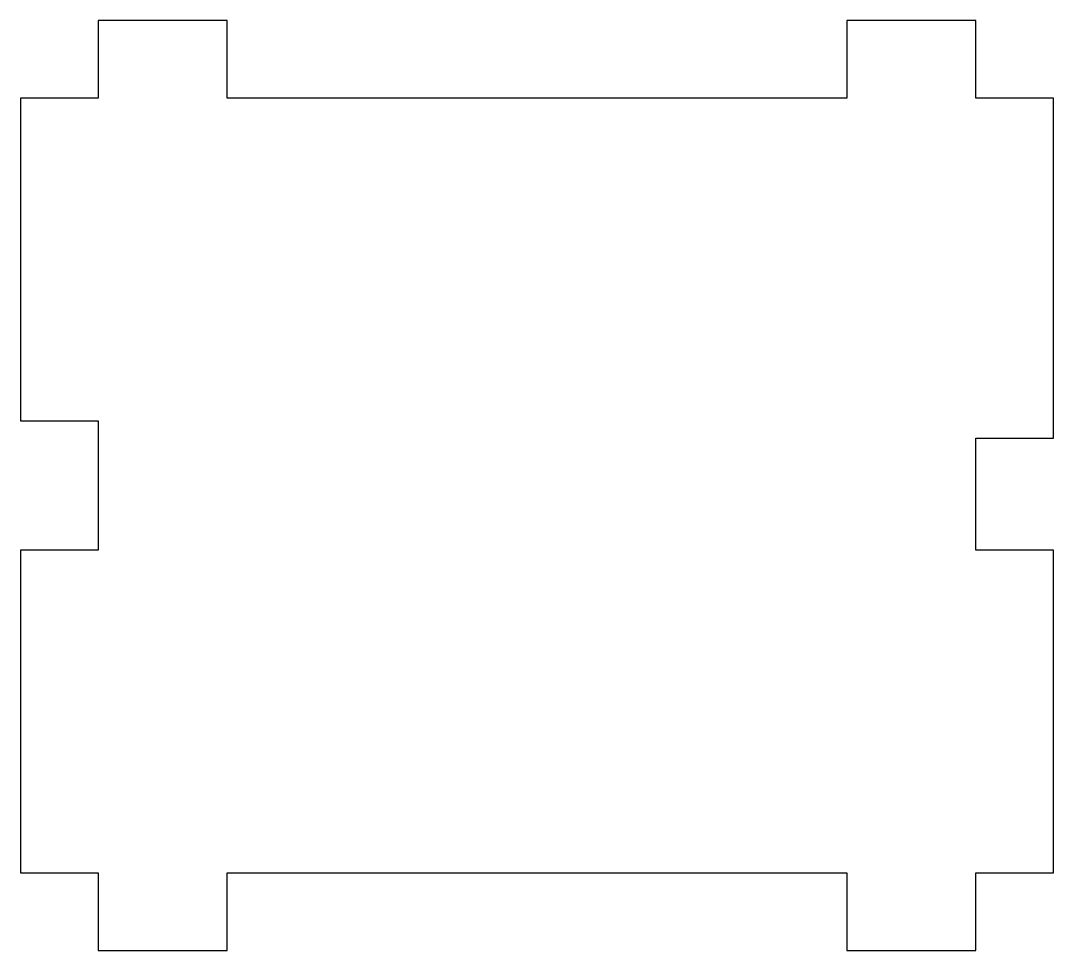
# Model space of a CAD drawing. Header units: millimetres. Extents: x 232.3 to 272.3, y 323.1 to 359.1.
import ezdxf

# ---------------------------------------------------------------- set-up
doc = ezdxf.new("R2010")
doc.units = ezdxf.units.MM

msp = doc.modelspace()

# ---------------------------------------------------------------- linework, layer by layer
msp.add_lwpolyline([(235.298, 338.593), (232.298, 338.593), (232.298, 326.093), (235.298, 326.093), (235.298, 323.093), (240.298, 323.093), (240.298, 326.093), (264.298, 326.093), (264.298, 323.093), (269.298, 323.093), (269.298, 326.093), (272.298, 326.093), (272.298, 338.593), (269.298, 338.593), (269.298, 342.93), (272.298, 342.93), (272.298, 356.093), (269.298, 356.093), (269.298, 359.093), (264.298, 359.093), (264.298, 356.093), (240.298, 356.093), (240.298, 359.093), (235.298, 359.093), (235.298, 356.093), (232.298, 356.093), (232.298, 343.593), (235.298, 343.593)], close=True)

doc.saveas('drawing.dxf')
